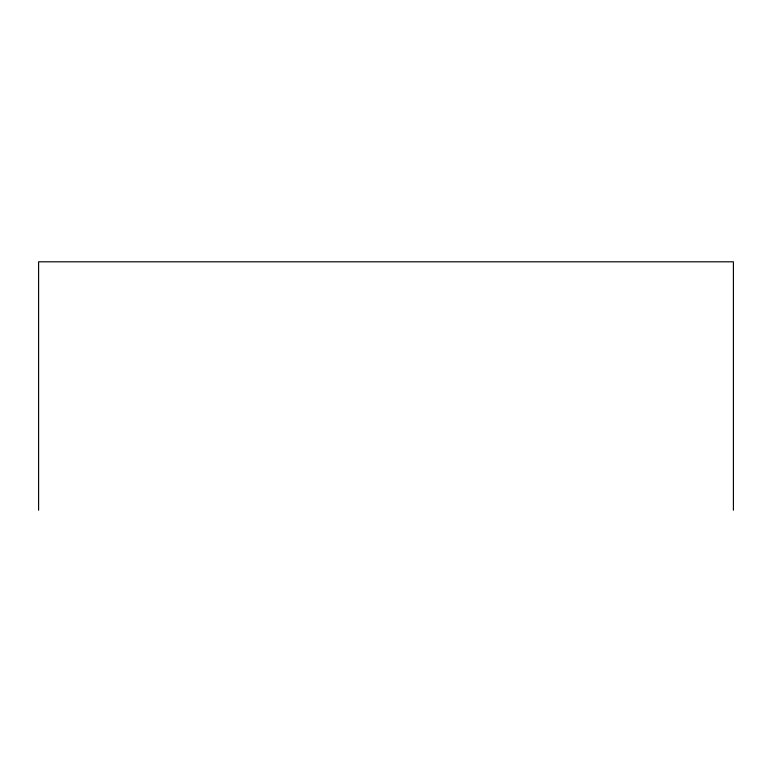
<?xml version="1.0" encoding="UTF-8"?>
<svg xmlns="http://www.w3.org/2000/svg" width="772" height="772" viewBox="0 0 772 772"><rect width="100%" height="100%" fill="white"/><g stroke="black" fill="none" stroke-linecap="round" stroke-linejoin="round"><path stroke-width="1.16" d="M733.4 510.196L733.4 261.805L38.6 261.805L38.6 510.196"/></g></svg>
